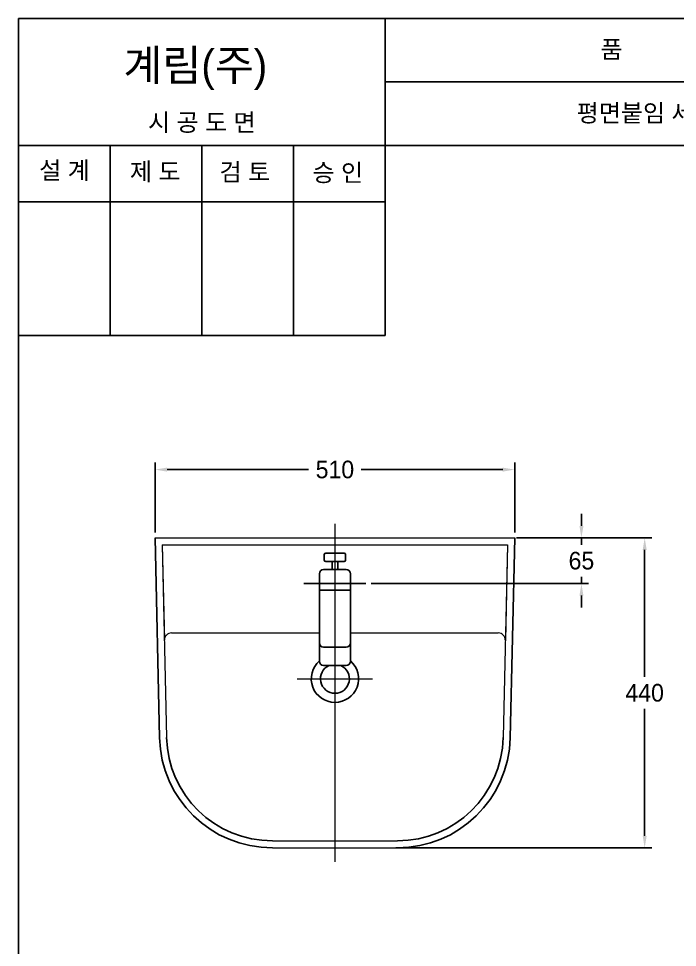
# Model space of a CAD drawing. Header units: millimetres. Extents: x 0 to 1800, y -67 to 2530.
# Drawn here: x 0 to 934, y 1212 to 2530 of the extents above; entities that cross this region are included whole.
import ezdxf
from ezdxf.enums import TextEntityAlignment as Align
from ezdxf.lldxf.tags import DXFTag

# ---------------------------------------------------------------- set-up
doc = ezdxf.new("R2010")
doc.units = ezdxf.units.MM
for name, color, linetype in [('61', 7, 'Continuous'), ('TEXT', 7, 'Continuous'), ('내부선 및 부속', 4, 'Continuous'), ('도각라인', 255, 'Continuous'), ('외형선', 3, 'Continuous'), ('중심선', 1, 'DASHED'), ('치수선', 7, 'Continuous')]:
    doc.layers.add(name, color=color, linetype=linetype)
doc.styles.add('____', font='')
doc.styles.add('타이틀', font='H2GTRM.TTF', dxfattribs={"height": 25})
doc.styles.get('____').set_extended_font_data('굴림')
tags = doc.linetypes.add('DASHED', pattern=[25.72, 12.86, -12.86]).pattern_tags.tags
tags[6:7] = [DXFTag(74, 4), DXFTag(75, 0), DXFTag(340, '0'), DXFTag(46, 0.0), DXFTag(50, 0.0), DXFTag(44, 0.0), DXFTag(45, 0.0)]
tags[4:5] = [DXFTag(74, 4), DXFTag(75, 0), DXFTag(340, '0'), DXFTag(46, 0.0), DXFTag(50, 0.0), DXFTag(44, 0.0), DXFTag(45, 0.0)]
doc.dimstyles.new('MSADIM', dxfattribs={"dimtxt": 33, "dimasz": 17, "dimexe": 10, "dimexo": 7.5, "dimgap": 10, "dimtad": 0, "dimtih": 1, "dimtoh": 1, "dimdec": 0, "dimzin": 1, "dimdsep": 46, "dimtxsty": '____', "dimcen": 11.25, "dimadec": 0, "dimazin": 0, "dimtfac": 1, "dimtdec": 0, "dimtix": 1, "dimtmove": 0, "dimatfit": 3, "dimfxl": 0, "dimtolj": 1, "dimtzin": 1, "dimarcsym": 0})

# ---------------------------------------------------------------- blocks, each defined once
blk = doc.blocks.new('*D3')
at = {"layer": '치수선', "color": 0, "linetype": 'Continuous', "lineweight": -2}
for p, q in [((798.2, 1810), (798.2, 1827)), ((706.1, 1793), (808.2, 1793)), ((798.2, 1793), (798.2, 1783.3)), ((500.1, 1728), (808.2, 1728)), ((798.2, 1728), (798.2, 1737.7)), ((798.2, 1711), (798.2, 1694))]:
    blk.add_line(p, q, dxfattribs=at)
at = {"layer": '치수선', "color": 0, "linetype": 'Continuous'}
for points in [[(795.4, 1810), (801.1, 1810), (798.2, 1793)], [(795.4, 1711), (801.1, 1711), (798.2, 1728)]]:
    blk.add_solid(points, dxfattribs=at)
at = {"layer": '치수선', "color": 0, "linetype": 'Continuous', "insert": (798.2, 1760.5), "char_height": 25, "attachment_point": 5, "style": '____'}
blk.add_mtext('\\A1;65', dxfattribs=at)
blk = doc.blocks.new('*D8')
at = {"layer": '치수선', "color": 0, "linetype": 'Continuous', "lineweight": -2}
for p, q in [((711.1, 1793), (897.9, 1793)), ((887.9, 1776), (887.9, 1595.8)), ((887.9, 1370), (887.9, 1550.2)), ((534.9, 1353), (897.9, 1353))]:
    blk.add_line(p, q, dxfattribs=at)
at = {"layer": '치수선', "color": 0, "linetype": 'Continuous'}
for points in [[(885.1, 1776), (890.8, 1776), (887.9, 1793)], [(885.1, 1370), (890.8, 1370), (887.9, 1353)]]:
    blk.add_solid(points, dxfattribs=at)
at = {"layer": '치수선', "color": 0, "linetype": 'Continuous', "insert": (887.9, 1573), "char_height": 25, "attachment_point": 5, "style": '____'}
blk.add_mtext('\\A1;440', dxfattribs=at)
blk = doc.blocks.new('*D11')
at = {"layer": '치수선', "color": 0, "linetype": 'Continuous', "lineweight": -2}
for p, q in [((193.6, 1800.5), (193.6, 1899.9)), ((703.6, 1800.5), (703.6, 1899.9)), ((210.6, 1889.9), (411.2, 1889.9)), ((686.6, 1889.9), (485.9, 1889.9))]:
    blk.add_line(p, q, dxfattribs=at)
at = {"layer": '치수선', "color": 0, "linetype": 'Continuous'}
for points in [[(210.6, 1892.7), (210.6, 1887), (193.6, 1889.9)], [(686.6, 1892.7), (686.6, 1887), (703.6, 1889.9)]]:
    blk.add_solid(points, dxfattribs=at)
at = {"layer": '치수선', "color": 0, "linetype": 'Continuous', "insert": (448.6, 1889.9), "char_height": 25, "attachment_point": 5, "style": '____'}
blk.add_mtext('\\A1;510', dxfattribs=at)

msp = doc.modelspace()

# ---------------------------------------------------------------- linework, layer by layer
at = {"layer": '61', "linetype": 'Continuous', "lineweight": 18}
msp.add_point((448.6, 1793), dxfattribs=at)
at = {"layer": '내부선 및 부속', "linetype": 'Continuous', "lineweight": 18}
for p, q in [((203.8, 1783), (206.9, 1647.8)), ((203.8, 1783), (693.3, 1783)), ((203.8, 1783), (210, 1509.6)), ((693.3, 1783), (687.2, 1509.6)), ((693.3, 1783), (690.3, 1647.8)), ((216.9, 1658), (426.6, 1658)), ((470.6, 1658), (680.3, 1658)), ((359.9, 1363), (537.2, 1363))]:
    msp.add_line(p, q, dxfattribs=at)
at = {"layer": '내부선 및 부속', "linetype": 'Continuous'}
for p, q in [((461.6, 1771.4), (435.6, 1771.4)), ((461.6, 1759.4), (435.6, 1759.4)), ((444.6, 1748), (444.6, 1759.4)), ((452.6, 1748), (452.6, 1759.4)), ((426.6, 1644), (426.6, 1742)), ((464.6, 1748), (432.6, 1748)), ((470.6, 1644), (470.6, 1742)), ((470.6, 1718.8), (426.6, 1718.8)), ((426.6, 1617.8), (426.6, 1644)), ((464.6, 1638), (432.6, 1638)), ((470.6, 1617.8), (470.6, 1644)), ((464.6, 1611.8), (432.6, 1611.8))]:
    msp.add_line(p, q, dxfattribs=at)
for centre, radius, start, end in [((435.6, 1769.4), 2, 90, 180), ((461.6, 1769.4), 2, 0, 90), ((435.6, 1761.4), 2, 180, 270), ((461.6, 1761.4), 2, 270, 0), ((432.6, 1742), 6, 90, 180), ((464.6, 1742), 6, 0, 90), ((432.6, 1644), 6, 180, 270), ((464.6, 1644), 6, 270, 0), ((448.6, 1593), 33.5, 131.0499, 48.9501), ((432.6, 1617.8), 6, 180, 270), ((448.6, 1593), 20.5, 113.7896, 66.2104), ((464.6, 1617.8), 6, 270, 0)]:
    msp.add_arc(centre, radius, start, end, dxfattribs=at)
at = {"layer": '내부선 및 부속', "linetype": 'Continuous', "lineweight": 18}
for centre, start, end in [((216.9, 1648), 90, 181.2925), ((680.3, 1648), 358.7075, 90)]:
    msp.add_arc(centre, 10, start, end, dxfattribs=at)
at = {"layer": '내부선 및 부속'}
for centre, start, end in [((359.9, 1513), 181.2925, 270), ((537.2, 1513), 270, 358.7075)]:
    msp.add_arc(centre, 150, start, end, dxfattribs=at)
at = {"layer": '내부선 및 부속', "linetype": 'Continuous'}
for points in [[(433.6, 1761.4), (433.6, 1765.4), (433.6, 1769.4)], [(463.6, 1761.4), (463.6, 1765.4), (463.6, 1769.4)]]:
    msp.add_open_spline(points, degree=2, dxfattribs=at)
at = {"layer": '도각라인', "color": 7}
for p, q in [((0, 0), (0, 2530)), ((0, 2530), (1800, 2530)), ((520, 2080), (520, 2530)), ((520, 2440), (1800, 2440)), ((0, 2350), (1800, 2350)), ((130, 2080), (130, 2350)), ((260, 2080), (260, 2350)), ((390, 2080), (390, 2350)), ((0, 2270), (520, 2270)), ((0, 2080), (520, 2080))]:
    msp.add_line(p, q, dxfattribs=at)
at = {"layer": '외형선', "linetype": 'Continuous', "lineweight": 18}
for p, q in [((193.6, 1793), (703.6, 1793)), ((359.9, 1353), (537.2, 1353))]:
    msp.add_line(p, q, dxfattribs=at)
at = {"layer": '외형선'}
for p, q in [((193.6, 1793), (200, 1509.4)), ((703.6, 1793), (697.2, 1509.4))]:
    msp.add_line(p, q, dxfattribs=at)
for centre, start, end in [((359.9, 1513), 181.2925, 270), ((537.2, 1513), 270, 358.7075)]:
    msp.add_arc(centre, 160, start, end, dxfattribs=at)
at = {"layer": '중심선', "lineweight": 18}
for p, q in [((448.6, 1813), (448.6, 1333)), ((395.1, 1593), (502.1, 1593))]:
    msp.add_line(p, q, dxfattribs=at)
at = {"layer": '중심선'}
msp.add_line((404.6, 1728), (492.6, 1728), dxfattribs=at)

# ---------------------------------------------------------------- texts
at = {"layer": 'TEXT', "style": '타이틀'}
for s, p in [('품             명', (915.7, 2486.4)), ('평면붙임 세면기', (905.8, 2396)), ('시 공 도 면', (259.9, 2382.7)), ('설 계', (65, 2314.6)), ('제 도', (193.8, 2312.9)), ('검 토', (320.8, 2312.3)), ('승 인', (452.7, 2311.4))]:
    msp.add_text(s, height=25, dxfattribs=at).set_placement(p, align=Align.MIDDLE_CENTER)
msp.add_text('계림(주)', height=44, dxfattribs=at).set_placement((148.7, 2441.8))

# ---------------------------------------------------------------- dimensions: what is measured, and where the dimension line sits
at = {"layer": '치수선', "linetype": 'Continuous'}
dim = msp.add_linear_dim(base=(703.6, 1889.9), p1=(193.6, 1793), p2=(703.6, 1793), dimstyle='MSADIM', override={"dimtxt": 25}, dxfattribs=at)
dim.commit()
dim.dimension.update_dxf_attribs({"geometry": '*D11', "text_midpoint": (448.6, 1889.9)})
for base, p1, p2, picture, middle in [((798.2, 1793), (492.6, 1728), (698.6, 1793), '*D3', (798.2, 1760.5)), ((887.9, 1793), (527.4, 1353), (703.6, 1793), '*D8', (887.9, 1573))]:
    dim = msp.add_linear_dim(base=base, p1=p1, p2=p2, angle=90, dimstyle='MSADIM', override={"dimtxt": 25}, dxfattribs=at)
    dim.commit()
    dim.dimension.update_dxf_attribs({"geometry": picture, "text_midpoint": middle})

doc.saveas('drawing.dxf')
